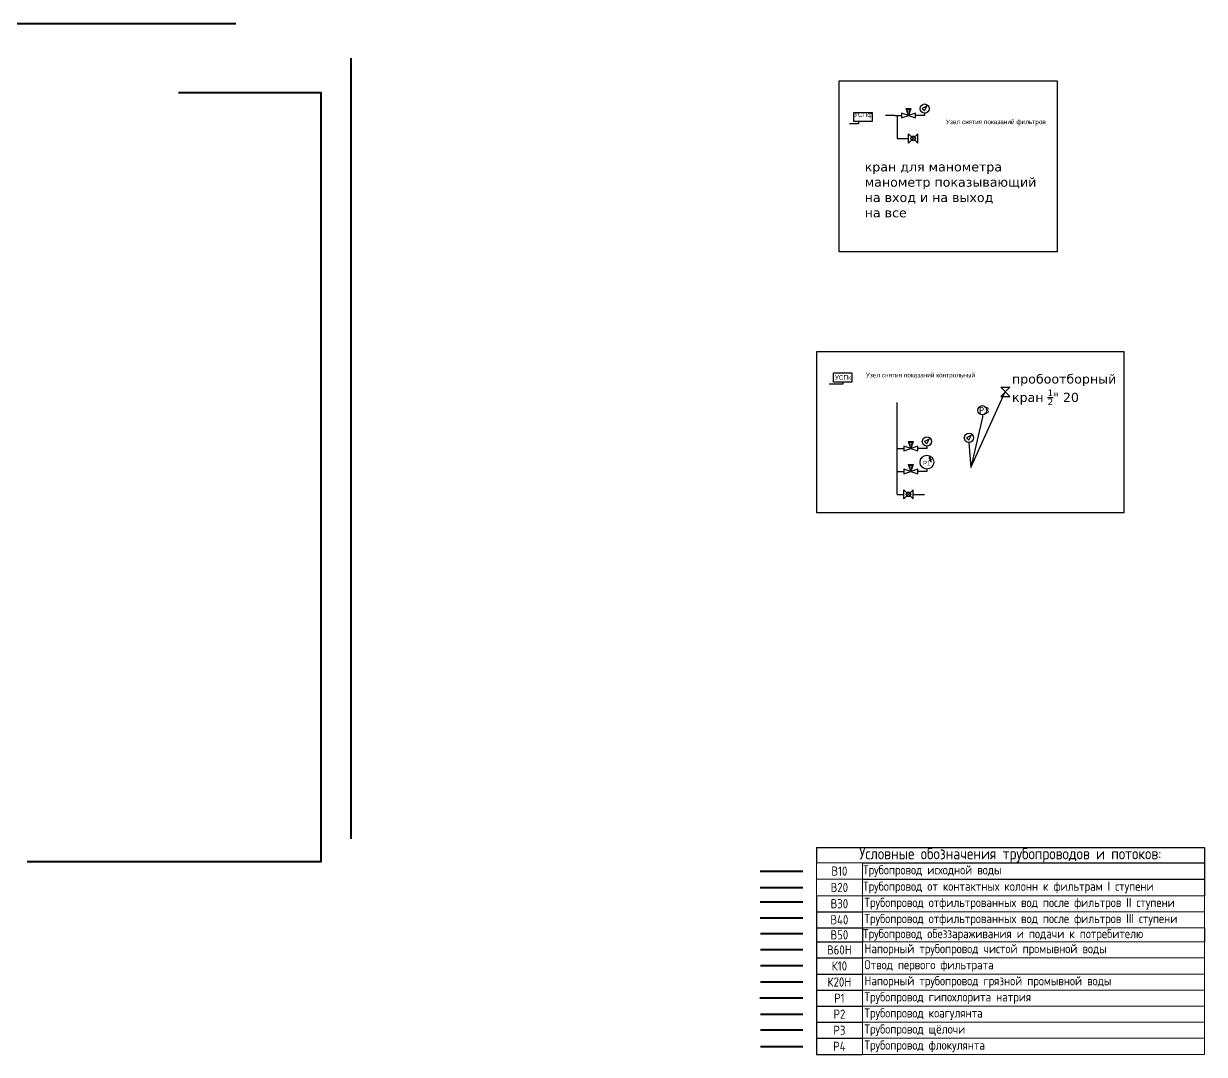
# Model space of a CAD drawing. Header units: millimetres. Extents: x 93665 to 221094, y -93000 to -1330.
# Drawn here: x 195375 to 221094, y -35445 to -13000 of the extents above; entities that cross this region are included whole.
import ezdxf

# ---------------------------------------------------------------- set-up
doc = ezdxf.new("R2010")
doc.units = ezdxf.units.MM
doc.layers.add('1', color=7, linetype='Continuous')
doc.layers.add('2', color=7, linetype='Continuous')
for name, color, linetype, lineweight in [('В10', 66, 'Continuous', 40), ('В30', 136, 'Continuous', 40), ('В40', 142, 'Continuous', 40), ('В50', 180, 'Continuous', 40), ('В60Н', 140, 'Continuous', 40), ('К20Н', 33, 'Continuous', 40), ('Р1', 202, 'Continuous', 40), ('Р4', 210, 'Continuous', 40)]:
    doc.layers.add(name, color=color, linetype=linetype, lineweight=lineweight)
for name, color, linetype, lineweight, true_color in [('В20', 7, 'Continuous', 40, 0x0a7800), ('К10', 7, 'Continuous', 40, 0xffbe00), ('Р2', 7, 'Continuous', 40, 0x991b1e), ('Р3', 7, 'Continuous', 40, 0xd19cc7)]:
    doc.layers.add(name, color=color, linetype=linetype, lineweight=lineweight, true_color=true_color)
doc.styles.add('GOST Common_2', font='GOST_Common.ttf', dxfattribs={"width": 0.9, "height": 250})
doc.styles.get("Standard").update_dxf_attribs({"font": 'arial.ttf'})

# ---------------------------------------------------------------- blocks, each defined once
blk = doc.blocks.new('*T56')
at = {"color": 0, "linetype": 'ByBlock', "lineweight": -2, "transparency": 16777216}
for p, q in [((0, 0), (8450, 0)), ((0, 0), (0, -336)), ((8450, 0), (8450, -1050)), ((1000, -336), (8450, -336)), ((1000, -693), (8450, -693)), ((0, -1050), (0, -4506)), ((0, -1400), (1000, -1400)), ((0, -1750), (1000, -1750)), ((1000, -1750), (1000, -2056)), ((8450, -1750), (8450, -2056)), ((0, -2056), (1000, -2056)), ((0, -2406), (1000, -2406)), ((0, -2756), (1000, -2756)), ((0, -3106), (1000, -3106)), ((0, -3456), (1000, -3456)), ((0, -3806), (1000, -3806)), ((0, -4156), (1000, -4156)), ((0, -4506), (1000, -4506))]:
    blk.add_line(p, q, dxfattribs=at)
at = {"color": 7, "linetype": 'ByBlock', "lineweight": 15, "transparency": 16777216}
for p, q in [((0, -336), (1000, -336)), ((0, -336), (0, -1050)), ((1000, -336), (1000, -1750)), ((0, -693), (1000, -693)), ((0, -1050), (8450, -1050)), ((8450, -1050), (8450, -1750)), ((1000, -1400), (8450, -1400)), ((1000, -1750), (8450, -1750)), ((1000, -2056), (8450, -2056)), ((1000, -2056), (1000, -4506)), ((8450, -2056), (8450, -4506)), ((1000, -2406), (8450, -2406)), ((1000, -2756), (8450, -2756)), ((1000, -3106), (8450, -3106)), ((1000, -3456), (8450, -3456)), ((1000, -3806), (8450, -3806)), ((1000, -4156), (8450, -4156)), ((1000, -4506), (8450, -4506))]:
    blk.add_line(p, q, dxfattribs=at)
at = {"color": 0, "transparency": 16777216, "style": 'GOST Common_2'}
for s, insert, char_height, width, attachment_point in [('{\\fGOST Common|b0|i0|c204|p34;Условные обозначения трубопроводов и потоков}:', (4225, -168), 250, 8447.8, 5), ('В10', (500, -515), 200, 910, 5), ('{\\fGOST Common|b0|i0|c204|p34;Трубопровод исходной воды}', (1015, -515), 200, 7420, 4), ('{\\fGOST Common|b0|i0|c204|p34;В}20', (500, -871), 200, 910, 5), ('{\\fGOST Common|b0|i0|c204|p34;Трубопровод от контактных колонн к фильтрам }I {\\fGOST Common|b0|i0|c204|p34;ступени}', (1015, -871), 200, 7420, 4), ('В30', (500, -1225), 200, 970, 5), ('Трубопровод отфильтрованных вод после фильтров II ступени', (1045, -1225), 200, 7360, 4), ('В40', (500, -1575), 200, 970, 5), ('{\\fGOST Common|b0|i0|c204|p34;Трубопровод отфильтрованных вод после фильтров }III {\\fGOST Common|b0|i0|c204|p34;ступени}', (1045, -1575), 200, 7360, 4), ('{\\fGOST Common|b0|i0|c204|p34;Трубопровод обеззараживания и подачи к потребителю}', (1015, -1903), 200, 7420, 4), ('В50', (500, -1903), 200, 970, 5), ('В60Н', (500, -2231), 200, 970, 5), ('{\\fGOST Common|b0|i0|c204|p34;Напорный трубопровод чистой промывной воды}', (1045, -2231), 200, 7360, 4), ('К10', (500, -2581), 200, 970, 5), ('Отвод первого фильтрата', (1045, -2581), 200, 7360, 4), ('Напорный трубопровод грязной промывной воды', (1045, -2931), 200, 7360, 4), ('К20Н', (500, -2931), 200, 970, 5), ('Р1', (500, -3281), 200, 970, 5), ('Трубопровод гипохлорита натрия', (1045, -3281), 200, 7360, 4), ('Р2', (500, -3631), 200, 970, 5), ('Трубопровод коагулянта', (1045, -3631), 200, 7360, 4), ('Трубопровод щёлочи', (1045, -3981), 200, 7360, 4), ('Р3', (500, -3981), 200, 970, 5), ('Р4', (500, -4331), 200, 970, 5), ('Трубопровод флокулянта', (1045, -4331), 200, 7360, 4)]:
    blk.add_mtext(s, dxfattribs=dict(at, insert=insert, char_height=char_height, width=width, attachment_point=attachment_point))

msp = doc.modelspace()

# ---------------------------------------------------------------- linework, layer by layer
for p, q in [((214650, -15000), (214600, -14850)), ((214600, -14850), (214700, -14850)), ((214700, -14850), (214650, -15000)), ((215050, -14800), (214950, -14850)), ((214950, -14850), (215000, -14900)), ((215000, -14900), (215050, -14800)), ((215000, -14900), (215050, -14800)), ((213561, -15133), (213561, -15183)), ((214350, -15000), (214150, -15000)), ((214350, -15000), (214500, -15000)), ((214400, -15000), (214400, -15500)), ((214500, -14950), (214500, -15050)), ((214650, -15000), (214500, -14950)), ((214500, -15050), (214650, -15000)), ((214800, -14950), (214650, -15000)), ((214650, -15000), (214800, -15050)), ((214800, -15050), (214800, -14950)), ((215000, -15000), (214800, -15000)), ((215000, -14950), (215000, -15000)), ((213561, -15183), (213361, -15183)), ((214650, -15600), (214650, -15400)), ((214850, -15400), (214650, -15600)), ((214850, -15600), (214650, -15400)), ((214850, -15600), (214850, -15400)), ((214400, -15500), (214650, -15500)), ((213218, -20804), (213218, -20854)), ((213218, -20854), (212918, -20854)), ((216658, -20919), (216858, -20919)), ((216858, -20919), (216658, -21119)), ((216658, -20919), (216858, -21119)), ((214400, -22250), (214400, -21250)), ((216658, -21119), (216858, -21119)), ((216258, -21569), (216008, -22669)), ((216258, -21519), (216258, -21569)), ((214700, -22250), (214650, -22100)), ((214650, -22100), (214750, -22100)), ((214750, -22100), (214700, -22250)), ((215100, -22050), (215000, -22100)), ((215000, -22100), (215050, -22150)), ((215050, -22150), (215100, -22050)), ((215050, -22150), (215100, -22050)), ((216015, -21969), (215915, -22019)), ((215915, -22019), (215965, -22069)), ((215965, -22069), (216015, -21969)), ((215965, -22069), (216015, -21969)), ((216015, -21969), (216015, -21969)), ((214400, -22250), (214550, -22250)), ((214400, -23250), (214400, -22250)), ((214550, -22200), (214550, -22300)), ((214700, -22250), (214550, -22200)), ((214550, -22300), (214700, -22250)), ((214850, -22200), (214700, -22250)), ((214700, -22250), (214850, -22300)), ((214850, -22300), (214850, -22200)), ((215050, -22250), (214850, -22250)), ((215050, -22200), (215050, -22250)), ((215965, -22119), (216008, -22669)), ((214700, -22750), (214650, -22600)), ((214650, -22600), (214750, -22600)), ((214750, -22600), (214700, -22750)), ((215150, -22500), (215100, -22450)), ((215150, -22550), (215100, -22500)), ((215100, -22500), (215150, -22500)), ((214400, -22750), (214550, -22750)), ((214550, -22700), (214550, -22800)), ((214700, -22750), (214550, -22700)), ((214550, -22800), (214700, -22750)), ((214850, -22700), (214700, -22750)), ((214700, -22750), (214850, -22800)), ((214850, -22800), (214850, -22700)), ((215050, -22750), (214850, -22750)), ((215050, -22700), (215050, -22750)), ((214400, -23250), (214550, -23250)), ((214550, -23350), (214550, -23150)), ((214550, -23150), (214750, -23350)), ((214550, -23350), (214750, -23150)), ((214750, -23350), (214750, -23150)), ((214750, -23250), (215000, -23250)), ((212644, -32995), (212644, -33345))]:
    msp.add_line(p, q)
for points in [[(213142, -14246), (217887, -14246), (217887, -17972), (213142, -17972)], [(213861, -15133), (213461, -15133), (213461, -14933), (213861, -14933)], [(212654, -20140), (219338, -20140), (219338, -23650), (212654, -23650)], [(213418, -20804), (213018, -20804), (213018, -20604), (213418, -20604)]]:
    msp.add_lwpolyline(points, close=True)
for centre, radius in [((214650, -14900), 28.4), ((215000, -14850), 100), ((214750, -15500), 50), ((216258, -21419), 100), ((215050, -22100), 100), ((215965, -22019), 100), ((214700, -22150), 28.4), ((214700, -22650), 28.4), ((215050, -22550), 150), ((214650, -23250), 50)]:
    msp.add_circle(centre, radius)
at = {"layer": '1'}
for p, q in [((216008, -22669), (216758, -21019)), ((215100, -22450), (215125, -22450)), ((215125, -22450), (215100, -22450)), ((215100, -22450), (215100, -22475)), ((215100, -22475), (215125, -22450))]:
    msp.add_line(p, q, dxfattribs=at)
at = {"layer": 'В10'}
msp.add_line((212344, -31463), (211415, -31463), dxfattribs=at)
at = {"layer": 'В20', "ltscale": 0.3}
msp.add_line((211415, -31813), (212344, -31813), dxfattribs=at)
at = {"layer": 'В30', "ltscale": 0.3}
msp.add_line((211415, -32120), (212344, -32120), dxfattribs=at)
at = {"layer": 'В30'}
msp.add_lwpolyline([(198750, -14500), (201851, -14500), (201850, -31250), (195450, -31250)], dxfattribs=at)
at = {"layer": 'В40'}
msp.add_line((202500, -13750), (202500, -30750), dxfattribs=at)
at = {"layer": 'В40', "ltscale": 0.3}
msp.add_line((211415, -32470), (212344, -32470), dxfattribs=at)
at = {"layer": 'В50'}
msp.add_line((212344, -32820), (211422, -32820), dxfattribs=at)
at = {"layer": 'В60Н'}
for p, q in [((168050, -13000), (200000, -13000)), ((212344, -33170), (211422, -33170))]:
    msp.add_line(p, q, dxfattribs=at)
at = {"layer": 'К10'}
msp.add_line((212344, -33520), (211422, -33520), dxfattribs=at)
at = {"layer": 'К20Н'}
msp.add_line((212344, -33870), (211422, -33870), dxfattribs=at)
at = {"layer": 'Р1'}
msp.add_line((212344, -34220), (211414, -34220), dxfattribs=at)
at = {"layer": 'Р2'}
msp.add_line((211422, -34570), (212344, -34570), dxfattribs=at)
at = {"layer": 'Р3'}
msp.add_line((212344, -34920), (211422, -34920), dxfattribs=at)
at = {"layer": 'Р4'}
msp.add_line((211422, -35270), (212344, -35270), dxfattribs=at)

# ---------------------------------------------------------------- block references
msp.add_blockref('*T56', (212644, -30939))

# ---------------------------------------------------------------- texts
at = {"layer": '1', "char_height": 100, "attachment_point": 1}
for s, width, insert in [('{\\fArial|b0|i0|c204|p34;УСПф}', 1131.73, (213461, -14933)), ('Узел снятия показаний фильтров', 2542.06, (215463, -15089)), ('{\\fArial|b0|i0|c204|p34;УСПк}', 387.54, (213044, -20654)), ('{\\fArial|b0|i0|c204|p34;Узел снятия показаний контрольный}', 2542.06, (213718, -20604)), ('P1', 261.22, (214958, -22521))]:
    msp.add_mtext_dynamic_manual_height_columns(s, width=width, gutter_width=11.2, heights=[0], dxfattribs=dict(at, insert=insert))
at = {"layer": '1', "ltscale": 15, "char_height": 200, "attachment_point": 1}
for s, insert, width in [('\\A1;{\\fVerdana|b0|i0|c204|p34;кран для манометра\\Pманометр показывающий\\Pна вход и на выход\\fVerdana|b0|i0|c0|p34;\\P\\fVerdana|b0|i0|c204|p34;на все}', (213695, -16018), 4679.74), ('\\A1;{\\fVerdana|b0|i0|c204|p34;пробоотборный кран \\H0.7x;\\S1/2;\\H1.42857x;" 20}', (216903, -20637), 1728.75)]:
    msp.add_mtext(s, dxfattribs=dict(at, insert=insert, width=width))
at = {"layer": '2', "ltscale": 15, "insert": (216184, -21350), "char_height": 134.4, "width": 274.02, "attachment_point": 1}
msp.add_mtext('{\\fVerdana|b0|i0|c204|p34;Р3}', dxfattribs=at)

doc.saveas('drawing.dxf')
